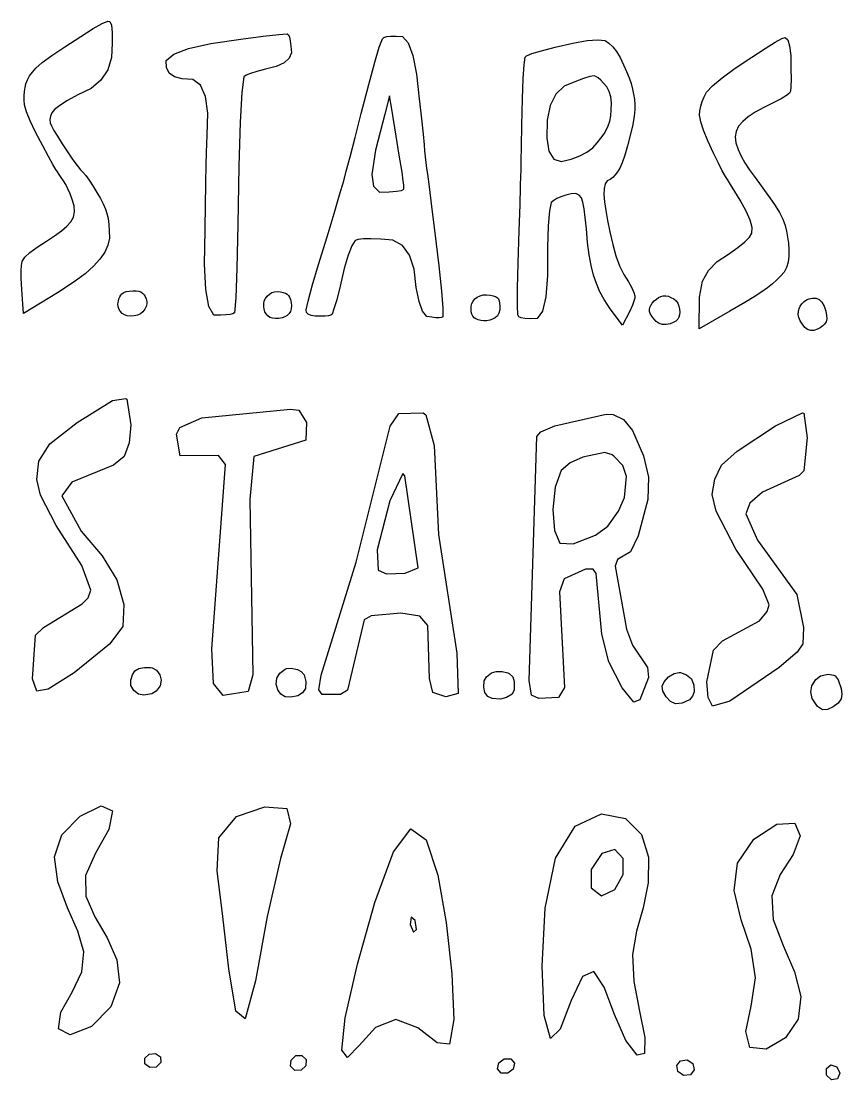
# Model space of a CAD drawing. Header units: millimetres. Extents: x -0.3 to 47.1, y -12.7 to 18.
# Drawn here: x -0.29 to 23.55, y -12.73 to 18.01 of the extents above; entities that cross this region are included whole.
import ezdxf

# ---------------------------------------------------------------- set-up
doc = ezdxf.new("R2010")
doc.units = ezdxf.units.MM
for name, color, linetype in [('catmull', 4, 'Continuous'), ('chalkin', 5, 'Continuous'), ('gaussian', 6, 'Continuous')]:
    doc.layers.add(name, color=color, linetype=linetype)

msp = doc.modelspace()

# ---------------------------------------------------------------- linework, layer by layer
at = {"layer": 'catmull'}
for points in [[(2.774, 7.029), (2.891, 6.283), (2.843, 5.769), (2.7, 5.364), (2.393, 5.114), (1.184, 4.627), (0.886, 4.23), (1.456, 3.199), (2.063, 2.48), (2.484, 1.787), (2.69, 1.07), (2.666, 0.437), (2.275, -0.079), (1.25, -0.911), (0.495, -1.388), (0.165, -1.443), (0.041, -1.085), (0.127, 0.178), (0.357, 0.405), (1.477, 1.086), (1.657, 1.268), (1.731, 1.489), (1.468, 2.204), (0.728, 3.366), (0.267, 4.243), (0.161, 4.699), (0.219, 5.235), (0.539, 5.732), (1.333, 6.356), (2.364, 6.992), (2.752, 7.05)], [(7.776, 6.714), (8.001, 6.354), (7.975, 5.845), (6.468, 5.364), (6.348, 4.119), (6.434, -0.975), (6.305, -1.452), (5.581, -1.569), (5.295, -1.222), (5.248, -0.211), (5.643, 5.135), (5.436, 5.398), (4.323, 5.389), (4.218, 6.014), (4.315, 6.209), (4.959, 6.486), (7.533, 6.739)], [(11.462, 6.582), (11.706, 5.69), (11.834, 3.104), (12.363, -0.342), (12.406, -1.51), (12.045, -1.607), (11.669, -1.485), (11.566, -1.079), (11.522, 0.465), (11.291, 0.73), (10.733, 0.821), (9.873, 0.739), (9.673, 0.627), (9.184, -1.419), (8.982, -1.542), (8.455, -1.545), (8.36, -1.406), (8.419, -0.979), (9.444, 2.297), (10.428, 6.25), (10.677, 6.62), (11.383, 6.637)], [(16.903, 6.59), (17.203, 6.446), (17.465, 6.125), (17.786, 5.383), (17.932, 4.771), (17.917, 4.116), (17.634, 3.062), (17.406, 2.596), (17.03, 2.377), (16.968, 2.18), (17.295, 0.355), (17.469, -0.11), (17.906, -0.757), (17.931, -1.052), (17.683, -1.693), (17.504, -1.764), (17.164, -1.344), (16.782, -0.597), (16.575, 0.214), (16.41, 1.972), (16.323, 2.101), (16.105, 2.101), (15.484, 1.818), (15.35, 1.443), (15.491, -1.337), (15.315, -1.627), (14.749, -1.662), (14.537, -1.558), (14.468, -1.139), (14.692, 5.944), (14.803, 6.084), (15.214, 6.258), (16.703, 6.598)], [(22.444, 6.623), (22.543, 5.909), (22.444, 4.951), (22.311, 4.821), (21.243, 4.337), (20.875, 4.013), (20.757, 3.705), (21.094, 2.936), (22.237, 1.364), (22.433, 0.406), (22.411, -0.069), (22.25, -0.313), (21.731, -0.754), (20.298, -1.733), (19.793, -1.882), (19.664, -1.626), (19.63, -1.169), (19.818, -0.251), (20.086, 0.017), (21.152, 0.602), (21.383, 0.871), (21.433, 1.058), (21.256, 1.518), (20.464, 2.673), (19.901, 3.777), (19.777, 4.262), (19.855, 4.713), (20.057, 5.118), (20.503, 5.526), (21.619, 6.256), (22.408, 6.639)], [(16.878, 5.414), (16.663, 5.48), (16.026, 5.346), (15.66, 5.186), (15.396, 4.959), (15.224, 4.479), (15.157, 3.829), (15.199, 3.218), (15.354, 2.855), (15.739, 2.828), (16.389, 3.083), (16.746, 3.346), (17.063, 3.781), (17.234, 4.18), (17.294, 4.785), (17.189, 5.104), (16.926, 5.38)], [(10.799, 4.876), (10.417, 4.083), (10.047, 2.656), (10.079, 2.068), (10.317, 1.965), (10.86, 1.985), (11.239, 2.135), (10.856, 4.804)], [(3.511, -0.764), (3.644, -0.838), (3.737, -0.97), (3.78, -1.127), (3.747, -1.286), (3.628, -1.446), (3.506, -1.522), (3.272, -1.561), (3.114, -1.534), (2.98, -1.427), (2.898, -1.278), (2.895, -1.121), (2.94, -0.971), (3.013, -0.856), (3.123, -0.788), (3.291, -0.754), (3.465, -0.755)], [(7.412, -0.789), (7.55, -0.776), (7.739, -0.815), (7.844, -0.871), (7.925, -0.971), (7.978, -1.166), (7.967, -1.369), (7.878, -1.491), (7.743, -1.576), (7.538, -1.622), (7.38, -1.614), (7.247, -1.535), (7.161, -1.403), (7.12, -1.244), (7.133, -1.067), (7.223, -0.919), (7.373, -0.805)], [(13.888, -0.93), (13.992, -1.025), (14.034, -1.166), (14.031, -1.406), (13.97, -1.534), (13.81, -1.629), (13.629, -1.674), (13.393, -1.662), (13.268, -1.6), (13.179, -1.48), (13.144, -1.326), (13.161, -1.142), (13.225, -1.033), (13.374, -0.915), (13.508, -0.87), (13.683, -0.873), (13.848, -0.912)], [(18.858, -0.905), (19.034, -0.967), (19.181, -1.087), (19.249, -1.268), (19.255, -1.46), (19.212, -1.593), (19.123, -1.7), (18.906, -1.792), (18.719, -1.81), (18.573, -1.746), (18.445, -1.61), (18.349, -1.44), (18.332, -1.299), (18.382, -1.173), (18.512, -1.032), (18.682, -0.931), (18.823, -0.903)], [(23.355, -1.004), (23.439, -1.113), (23.526, -1.364), (23.548, -1.528), (23.525, -1.666), (23.437, -1.79), (23.293, -1.901), (23.133, -1.977), (22.982, -1.99), (22.839, -1.887), (22.688, -1.655), (22.648, -1.468), (22.677, -1.292), (22.79, -1.103), (22.932, -0.996), (23.148, -0.954), (23.312, -0.981)]]:
    msp.add_lwpolyline(points, close=True, dxfattribs=at)
at = {"layer": 'chalkin'}
for points in [[(2.353, 17.367), (2.334, 16.95), (2.225, 16.592), (2.027, 16.292), (1.738, 16.05), (1.359, 15.865), (1.056, 15.702), (0.829, 15.561), (0.679, 15.44), (0.604, 15.341), (0.558, 15.244), (0.541, 15.15), (0.551, 15.058), (0.591, 14.969), (0.662, 14.837), (0.766, 14.664), (0.901, 14.447), (1.069, 14.188), (1.213, 13.977), (1.333, 13.812), (1.429, 13.695), (1.502, 13.624), (1.586, 13.523), (1.682, 13.392), (1.791, 13.23), (1.911, 13.037), (2.012, 12.86), (2.093, 12.699), (2.156, 12.553), (2.2, 12.422), (2.233, 12.273), (2.255, 12.104), (2.268, 11.916), (2.27, 11.709), (2.225, 11.503), (2.134, 11.298), (1.997, 11.094), (1.812, 10.891), (1.564, 10.672), (1.251, 10.437), (0.764, 10.119), (-0.228, 9.518), (-0.275, 10.213), (-0.291, 10.548), (-0.292, 10.758), (-0.283, 10.917), (-0.264, 11.027), (-0.182, 11.152), (-0.036, 11.291), (0.174, 11.446), (0.447, 11.616), (0.681, 11.774), (0.877, 11.921), (1.034, 12.057), (1.152, 12.181), (1.226, 12.32), (1.257, 12.475), (1.245, 12.644), (1.189, 12.828), (1.13, 12.993), (1.068, 13.138), (1.003, 13.263), (0.934, 13.368), (0.872, 13.465), (0.815, 13.552), (0.764, 13.629), (0.718, 13.698), (0.632, 13.847), (0.504, 14.078), (0.336, 14.39), (0.127, 14.784), (-0.032, 15.112), (-0.141, 15.376), (-0.199, 15.576), (-0.207, 15.71), (-0.207, 15.839), (-0.198, 15.962), (-0.179, 16.08), (-0.153, 16.192), (-0.108, 16.304), (-0.046, 16.417), (0.034, 16.53), (0.131, 16.644), (0.32, 16.804), (0.601, 17.012), (0.973, 17.265), (1.437, 17.565), (1.8, 17.789), (2.063, 17.936), (2.225, 18.006), (2.288, 18), (2.329, 17.891), (2.351, 17.68)], [(7.436, 17.636), (7.471, 17.609), (7.501, 17.541), (7.526, 17.432), (7.546, 17.283), (7.56, 17.092), (7.493, 16.93), (7.345, 16.797), (7.116, 16.692), (6.805, 16.615), (6.556, 16.547), (6.367, 16.487), (6.24, 16.435), (6.174, 16.391), (6.117, 15.937), (6.071, 15.071), (6.034, 13.795), (6.007, 12.108), (5.976, 10.835), (5.941, 9.978), (5.902, 9.536), (5.858, 9.509), (5.777, 9.489), (5.658, 9.477), (5.501, 9.472), (5.306, 9.474), (5.164, 9.722), (5.074, 10.216), (5.036, 10.955), (5.051, 11.941), (5.062, 12.7), (5.07, 13.232), (5.075, 13.537), (5.078, 13.616), (5.084, 13.835), (5.094, 14.194), (5.109, 14.694), (5.127, 15.333), (5.065, 15.817), (4.921, 16.144), (4.696, 16.315), (4.389, 16.329), (4.159, 16.391), (4.004, 16.501), (3.926, 16.658), (3.924, 16.863), (4.139, 17.049), (4.571, 17.214), (5.219, 17.36), (6.085, 17.487), (6.743, 17.575), (7.193, 17.624)], [(11.19, 16.469), (11.27, 15.753), (11.335, 15.172), (11.382, 14.727), (11.413, 14.417), (11.428, 14.243), (11.445, 14.071), (11.464, 13.9), (11.487, 13.731), (11.512, 13.563), (11.559, 13.196), (11.63, 12.63), (11.723, 11.864), (11.839, 10.899), (11.916, 10.171), (11.954, 9.678), (11.954, 9.421), (11.914, 9.4), (11.849, 9.392), (11.756, 9.395), (11.638, 9.41), (11.493, 9.437), (11.369, 9.59), (11.265, 9.869), (11.182, 10.275), (11.12, 10.807), (10.987, 11.214), (10.782, 11.494), (10.505, 11.649), (10.157, 11.678), (9.874, 11.691), (9.656, 11.689), (9.502, 11.672), (9.413, 11.639), (9.316, 11.486), (9.21, 11.214), (9.096, 10.822), (8.974, 10.31), (8.874, 9.92), (8.795, 9.651), (8.738, 9.503), (8.703, 9.476), (8.637, 9.456), (8.539, 9.444), (8.411, 9.439), (8.252, 9.441), (8.13, 9.46), (8.046, 9.498), (8, 9.553), (7.992, 9.625), (8.047, 9.881), (8.166, 10.32), (8.349, 10.942), (8.595, 11.747), (8.799, 12.421), (8.959, 12.962), (9.077, 13.372), (9.151, 13.649), (9.261, 14.068), (9.407, 14.628), (9.589, 15.329), (9.806, 16.172), (9.981, 16.814), (10.112, 17.255), (10.201, 17.495), (10.246, 17.534), (10.328, 17.561), (10.445, 17.574), (10.597, 17.575), (10.786, 17.562), (10.947, 17.374), (11.082, 17.009)], [(22.063, 17.007), (22.071, 16.622), (22.072, 16.321), (22.066, 16.104), (22.052, 15.97), (22.032, 15.92), (21.944, 15.849), (21.79, 15.756), (21.569, 15.641), (21.281, 15.504), (21.035, 15.368), (20.831, 15.231), (20.669, 15.094), (20.549, 14.958), (20.476, 14.808), (20.45, 14.645), (20.472, 14.47), (20.54, 14.282), (20.627, 14.091), (20.734, 13.897), (20.86, 13.701), (21.005, 13.502), (21.152, 13.298), (21.302, 13.089), (21.455, 12.875), (21.61, 12.655), (21.737, 12.449), (21.834, 12.257), (21.902, 12.078), (21.942, 11.912), (21.972, 11.74), (21.994, 11.56), (22.007, 11.375), (22.011, 11.182), (21.99, 11.009), (21.943, 10.856), (21.871, 10.722), (21.774, 10.609), (21.661, 10.494), (21.531, 10.379), (21.386, 10.264), (21.224, 10.148), (21.004, 10.005), (20.726, 9.835), (20.29, 9.583), (19.4, 9.079), (19.414, 9.997), (19.504, 10.458), (19.673, 10.769), (19.925, 11.031), (20.258, 11.244), (20.526, 11.433), (20.728, 11.596), (20.864, 11.735), (20.934, 11.849), (20.942, 12.013), (20.887, 12.227), (20.77, 12.492), (20.59, 12.806), (20.439, 13.065), (20.318, 13.267), (20.226, 13.412), (20.164, 13.501), (20.076, 13.658), (19.961, 13.882), (19.819, 14.175), (19.652, 14.535), (19.528, 14.839), (19.45, 15.085), (19.416, 15.274), (19.426, 15.407), (19.451, 15.54), (19.492, 15.675), (19.547, 15.811), (19.617, 15.947), (19.791, 16.131), (20.067, 16.362), (20.447, 16.64), (20.929, 16.965), (21.316, 17.217), (21.607, 17.396), (21.802, 17.502), (21.901, 17.535), (21.978, 17.464), (22.032, 17.288)], [(16.674, 17.443), (16.784, 17.371), (16.892, 17.264), (16.999, 17.123), (17.104, 16.948), (17.207, 16.739), (17.295, 16.544), (17.368, 16.361), (17.425, 16.193), (17.466, 16.037), (17.498, 15.885), (17.521, 15.735), (17.535, 15.587), (17.539, 15.442), (17.52, 15.25), (17.477, 15.011), (17.411, 14.725), (17.322, 14.391), (17.24, 14.115), (17.164, 13.897), (17.096, 13.736), (17.034, 13.632), (16.966, 13.544), (16.894, 13.47), (16.816, 13.412), (16.733, 13.368), (16.676, 13.282), (16.644, 13.151), (16.637, 12.977), (16.656, 12.76), (16.69, 12.506), (16.741, 12.215), (16.808, 11.887), (16.891, 11.523), (16.986, 11.196), (17.094, 10.907), (17.214, 10.656), (17.346, 10.443), (17.445, 10.267), (17.509, 10.13), (17.539, 10.03), (17.535, 9.968), (17.51, 9.878), (17.464, 9.76), (17.376, 9.57), (17.181, 9.179), (16.822, 9.654), (16.642, 9.926), (16.521, 10.153), (16.419, 10.387), (16.336, 10.629), (16.265, 10.909), (16.207, 11.227), (16.162, 11.583), (16.129, 11.976), (16.095, 12.302), (16.059, 12.561), (16.023, 12.753), (15.986, 12.877), (15.918, 12.959), (15.818, 12.999), (15.688, 12.998), (15.526, 12.954), (15.387, 12.907), (15.272, 12.857), (15.178, 12.802), (15.108, 12.744), (15.055, 12.497), (15.02, 12.06), (15.002, 11.434), (15.002, 10.618), (14.952, 10.003), (14.852, 9.59), (14.701, 9.379), (14.5, 9.368), (14.343, 9.373), (14.231, 9.393), (14.162, 9.427), (14.137, 9.477), (14.126, 9.752), (14.129, 10.253), (14.146, 10.98), (14.177, 11.933), (14.201, 12.676), (14.218, 13.21), (14.227, 13.535), (14.229, 13.651), (14.235, 13.931), (14.244, 14.374), (14.257, 14.98), (14.274, 15.751), (14.295, 16.338), (14.321, 16.743), (14.351, 16.965), (14.386, 17.004), (14.542, 17.064), (14.819, 17.145), (15.216, 17.247), (15.733, 17.369), (16.149, 17.442), (16.463, 17.467)], [(16.404, 16.401), (16.35, 16.417), (16.231, 16.397), (16.045, 16.34), (15.794, 16.246), (15.478, 16.116), (15.237, 15.887), (15.074, 15.559), (14.987, 15.132), (14.976, 14.606), (15.041, 14.23), (15.181, 14.004), (15.396, 13.929), (15.686, 14.003), (15.935, 14.095), (16.144, 14.203), (16.313, 14.329), (16.441, 14.472), (16.551, 14.608), (16.641, 14.736), (16.712, 14.857), (16.763, 14.971), (16.804, 15.106), (16.833, 15.261), (16.85, 15.437), (16.856, 15.634), (16.837, 15.809), (16.793, 15.963), (16.723, 16.096), (16.628, 16.208), (16.543, 16.296), (16.468, 16.36)], [(10.271, 15.311), (10.001, 14.258), (9.892, 13.558), (9.945, 13.212), (10.114, 13.042), (10.4, 13.051), (10.614, 13.067), (10.757, 13.092), (10.828, 13.125), (10.828, 13.167), (10.824, 13.231), (10.814, 13.318), (10.8, 13.427), (10.782, 13.56), (10.746, 13.789), (10.693, 14.115), (10.602, 14.668), (10.471, 15.448), (10.406, 15.838)], [(3.189, 10.145), (3.237, 10.11), (3.277, 10.065), (3.31, 10.01), (3.336, 9.945), (3.355, 9.87), (3.355, 9.796), (3.336, 9.721), (3.299, 9.647), (3.243, 9.572), (3.174, 9.514), (3.091, 9.473), (2.995, 9.448), (2.885, 9.44), (2.789, 9.45), (2.707, 9.478), (2.64, 9.524), (2.586, 9.588), (2.548, 9.655), (2.526, 9.725), (2.52, 9.799), (2.531, 9.876), (2.547, 9.943), (2.57, 10.002), (2.599, 10.053), (2.634, 10.094), (2.688, 10.128), (2.759, 10.154), (2.849, 10.172), (2.956, 10.182), (3.049, 10.181), (3.127, 10.169)], [(7.155, 10.157), (7.246, 10.147), (7.324, 10.13), (7.388, 10.107), (7.439, 10.078), (7.476, 10.043), (7.507, 9.992), (7.531, 9.925), (7.548, 9.841), (7.558, 9.742), (7.552, 9.655), (7.529, 9.579), (7.49, 9.515), (7.434, 9.464), (7.366, 9.423), (7.288, 9.394), (7.198, 9.377), (7.096, 9.37), (7.008, 9.38), (6.934, 9.406), (6.873, 9.448), (6.825, 9.506), (6.789, 9.571), (6.765, 9.642), (6.754, 9.72), (6.754, 9.805), (6.77, 9.884), (6.803, 9.956), (6.853, 10.023), (6.919, 10.083), (6.992, 10.125), (7.07, 10.15)], [(13.542, 9.979), (13.573, 9.944), (13.595, 9.891), (13.608, 9.819), (13.613, 9.73), (13.609, 9.622), (13.586, 9.531), (13.543, 9.456), (13.482, 9.398), (13.401, 9.357), (13.318, 9.328), (13.233, 9.311), (13.146, 9.307), (13.057, 9.316), (12.981, 9.333), (12.918, 9.36), (12.868, 9.396), (12.83, 9.442), (12.803, 9.498), (12.785, 9.564), (12.778, 9.641), (12.78, 9.728), (12.799, 9.807), (12.835, 9.878), (12.888, 9.942), (12.959, 9.998), (13.039, 10.037), (13.128, 10.058), (13.226, 10.063), (13.334, 10.051), (13.422, 10.032), (13.491, 10.009)], [(18.585, 9.988), (18.666, 9.943), (18.731, 9.885), (18.781, 9.816), (18.815, 9.735), (18.834, 9.642), (18.839, 9.557), (18.832, 9.48), (18.812, 9.412), (18.779, 9.352), (18.726, 9.301), (18.652, 9.258), (18.558, 9.224), (18.445, 9.2), (18.34, 9.202), (18.245, 9.231), (18.159, 9.287), (18.082, 9.369), (18.024, 9.445), (17.983, 9.515), (17.961, 9.577), (17.957, 9.633), (17.969, 9.692), (17.997, 9.753), (18.041, 9.817), (18.101, 9.883), (18.163, 9.937), (18.227, 9.98), (18.293, 10.01), (18.362, 10.029), (18.433, 10.031), (18.508, 10.018)], [(23.033, 9.737), (23.08, 9.59), (23.106, 9.464), (23.109, 9.36), (23.09, 9.276), (23.048, 9.214), (22.992, 9.158), (22.922, 9.108), (22.837, 9.065), (22.738, 9.028), (22.643, 9.024), (22.554, 9.054), (22.471, 9.118), (22.392, 9.215), (22.334, 9.31), (22.298, 9.402), (22.283, 9.492), (22.289, 9.578), (22.309, 9.66), (22.342, 9.735), (22.389, 9.805), (22.449, 9.869), (22.52, 9.917), (22.603, 9.948), (22.697, 9.963), (22.803, 9.96), (22.894, 9.922), (22.971, 9.848)]]:
    msp.add_lwpolyline(points, close=True, dxfattribs=at)
at = {"layer": 'gaussian'}
for points in [[(2.365, -4.914), (2.252, -5.457), (1.871, -6.15), (1.579, -6.799), (1.587, -7.397), (1.85, -7.998), (2.202, -8.61), (2.485, -9.241), (2.561, -9.915), (2.31, -10.61), (1.751, -11.184), (1.131, -11.426), (0.79, -11.245), (0.864, -10.768), (1.19, -10.183), (1.473, -9.594), (1.529, -9.017), (1.357, -8.415), (1.058, -7.731), (0.775, -6.98), (0.675, -6.256), (0.893, -5.613), (1.422, -5.073), (2.031, -4.777)], [(6.791, -4.799), (7.425, -4.849), (7.533, -5.294), (7.242, -6.307), (6.854, -7.987), (6.514, -9.859), (6.212, -10.959), (5.945, -10.734), (5.74, -9.504), (5.563, -7.982), (5.402, -6.663), (5.452, -5.703), (5.962, -5.088)], [(16.562, -5.006), (17.265, -5.141), (17.73, -5.609), (17.933, -6.265), (17.925, -7.005), (17.775, -7.737), (17.583, -8.408), (17.467, -9.085), (17.506, -9.874), (17.672, -10.738), (17.827, -11.496), (17.82, -11.963), (17.607, -12.011), (17.275, -11.59), (16.941, -10.828), (16.642, -10.037), (16.34, -9.588), (16.015, -9.728), (15.684, -10.428), (15.365, -11.254), (15.083, -11.533), (14.899, -10.864), (14.845, -9.426), (14.933, -7.744), (15.229, -6.296), (15.803, -5.361)], [(11.47, -5.756), (11.809, -6.782), (12.051, -8.158), (12.216, -9.652), (12.275, -10.974), (12.15, -11.694), (11.791, -11.651), (11.232, -11.215), (10.589, -10.972), (9.997, -11.212), (9.527, -11.734), (9.187, -12.083), (9.021, -11.871), (9.116, -10.933), (9.475, -9.374), (9.986, -7.581), (10.527, -6.105), (11.032, -5.446)], [(22.184, -5.279), (22.341, -5.641), (22.133, -6.184), (21.761, -6.765), (21.51, -7.384), (21.553, -8.076), (21.84, -8.828), (22.173, -9.59), (22.359, -10.312), (22.28, -10.964), (21.907, -11.506), (21.347, -11.835), (20.88, -11.791), (20.759, -11.325), (20.918, -10.59), (21.037, -9.769), (20.913, -8.931), (20.628, -8.079), (20.422, -7.234), (20.52, -6.434), (20.993, -5.742), (21.658, -5.303)], [(16.956, -6.041), (16.577, -6.154), (16.27, -6.622), (16.262, -7.154), (16.565, -7.386), (16.955, -7.205), (17.198, -6.765), (17.195, -6.302)], [(11.039, -8.003), (11.006, -8.214), (11.104, -8.437), (11.196, -8.366), (11.156, -8.098)], [(3.612, -11.963), (3.753, -12.062), (3.764, -12.226), (3.634, -12.357), (3.442, -12.373), (3.302, -12.265), (3.296, -12.102), (3.423, -11.979)], [(7.684, -12.026), (7.865, -12.021), (7.987, -12.142), (7.98, -12.319), (7.846, -12.449), (7.662, -12.454), (7.537, -12.331), (7.547, -12.154)], [(13.93, -12.119), (14.04, -12.244), (14.003, -12.418), (13.845, -12.536), (13.656, -12.53), (13.547, -12.405), (13.581, -12.234), (13.739, -12.115)], [(19.054, -12.151), (19.215, -12.258), (19.256, -12.437), (19.147, -12.581), (18.949, -12.601), (18.785, -12.49), (18.752, -12.315), (18.865, -12.175)], [(23.406, -12.347), (23.489, -12.531), (23.418, -12.7), (23.247, -12.728), (23.106, -12.596), (23.1, -12.402), (23.233, -12.291)]]:
    msp.add_lwpolyline(points, close=True, dxfattribs=at)

doc.saveas('drawing.dxf')
